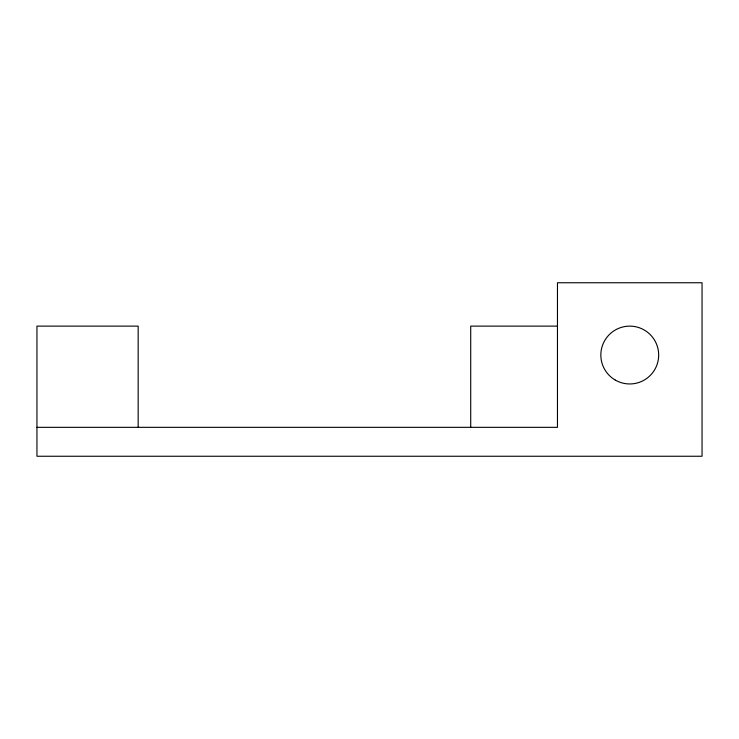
<?xml version="1.0" encoding="UTF-8"?>
<svg xmlns="http://www.w3.org/2000/svg" width="739" height="739" viewBox="0 0 739 739"><rect width="100%" height="100%" fill="white"/><g stroke="black" fill="none" stroke-linecap="round" stroke-linejoin="round"><path stroke-width="1.11" d="M557.095 326.121L470.715 326.121L470.715 427.336M36.95 427.336L557.465 427.336L557.465 282.751L702.05 282.751L702.05 456.249L36.95 456.249L36.95 326.121L138.165 326.121L138.165 427.336M615.301 380.086A28.913 28.913 0 0 0 658.671 355.043A28.913 28.913 0 0 0 615.301 330A28.913 28.913 0 0 0 615.301 380.086"/></g></svg>
